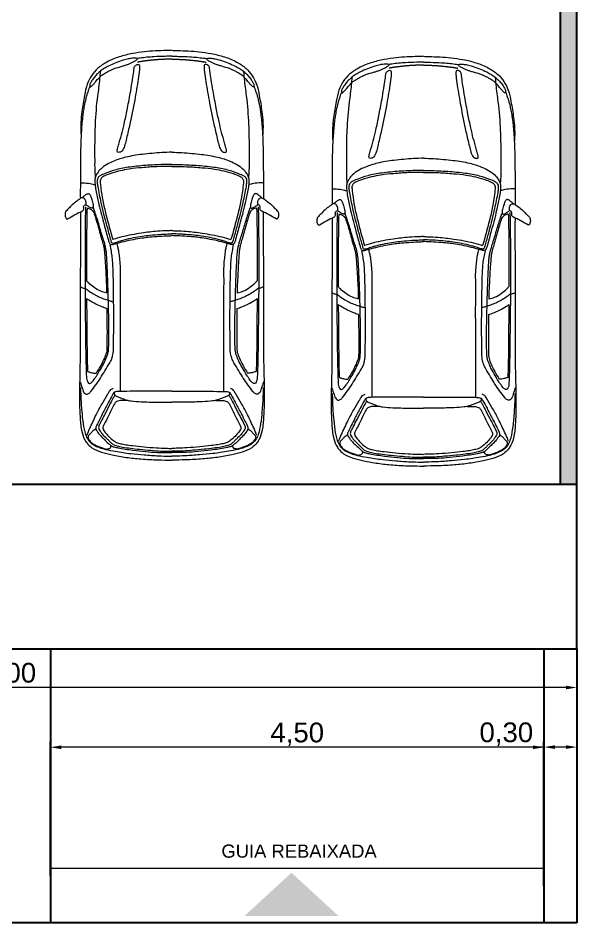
# Model space of a CAD drawing. Header units: inches. Extents: x 2 to 116, y 2 to 108.
# Drawn here: x 7.03 to 12.12, y 3.26 to 11.52 of the extents above; entities that cross this region are included whole.
import ezdxf

# ---------------------------------------------------------------- set-up
doc = ezdxf.new("R2010")
doc.units = ezdxf.units.IN
doc.header["$MEASUREMENT"] = 0
for name, color, linetype, lineweight in [('03.1 PAREDES', 250, 'Continuous', 25), ('07.1 DETALHES', 251, 'Continuous', 9), ('08.1 DETALHES', 253, 'Continuous', 9), ('13 MOBÍLIA', 252, 'Continuous', 9)]:
    doc.layers.add(name, color=color, linetype=linetype, lineweight=lineweight)
doc.layers.add('05 TEXTOS', color=251, linetype='Continuous')
doc.layers.add('15.1 HACHURA PAREDES', color=253, linetype='Continuous')
doc.layers.add('06 COTAS', color=7, linetype='Continuous', lineweight=9, true_color=0x96363a)
doc.styles.add('TEXTO 10MM', font='arial.ttf', dxfattribs={"height": 0.18})
doc.styles.add('TEXTO 15MM', font='arial.ttf', dxfattribs={"height": 0.15})
doc.dimstyles.new('COTA 10MM', dxfattribs={"dimtxt": 0.18, "dimasz": 0.1, "dimexe": 0.05, "dimexo": 0.2, "dimgap": 0.01, "dimtad": 1, "dimzin": 1, "dimtxsty": 'TEXTO 10MM', "dimcen": 2.5, "dimclrd": 256, "dimadec": 8, "dimazin": 0, "dimtfac": 1, "dimtmove": 0, "dimatfit": 3, "dimfxl": 1, "dimlwd": -1, "dimarcsym": 0})

# ---------------------------------------------------------------- blocks, each defined once
blk = doc.blocks.new('VEICULO 03')
at = {"layer": '08.1 DETALHES'}
for points, knots in [([(0, 0), (-0.0168, -0.0006), (-0.1001, -0.0033), (-0.2205, -0.0078), (-0.3643, -0.0287), (-0.4804, -0.0564), (-0.5874, -0.1009), (-0.675, -0.158), (-0.7359, -0.2285), (-0.7776, -0.3139), (-0.7998, -0.4258), (-0.8203, -0.5414), (-0.8303, -0.6444), (-0.832, -0.7152), (-0.8292, -0.7532), (-0.828, -0.77)], [0.02204, 0.02204, 0.02204, 0.02204, 0.08847, 0.352239, 0.498864, 0.663494, 0.823694, 0.955883, 1.073879, 1.188235, 1.328115, 1.52388, 1.653638, 1.737566, 1.804286, 1.804286, 1.804286, 1.804286]), ([(0, 0), (0.0168, -0.0006), (0.1001, -0.0033), (0.2205, -0.0078), (0.3643, -0.0287), (0.4804, -0.0564), (0.5874, -0.1009), (0.675, -0.158), (0.7359, -0.2285), (0.7776, -0.3139), (0.7998, -0.4258), (0.8203, -0.5414), (0.8303, -0.6444), (0.832, -0.7152), (0.8292, -0.7532), (0.828, -0.77)], [0.02204, 0.02204, 0.02204, 0.02204, 0.08847, 0.352239, 0.498864, 0.663494, 0.823694, 0.955883, 1.073879, 1.188235, 1.328115, 1.52388, 1.653638, 1.737566, 1.804286, 1.804286, 1.804286, 1.804286]), ([(0, -0.0539), (-0.0207, -0.0541), (-0.0758, -0.0548), (-0.1723, -0.0581), (-0.2552, -0.0663), (-0.3038, -0.073), (-0.3111, -0.074)], [0.0070111, 0.0070111, 0.0070111, 0.0070111, 0.0891796, 0.2250349, 0.389513, 0.419064, 0.419064, 0.419064, 0.419064]), ([(0, -0.0539), (0.0207, -0.0541), (0.0758, -0.0548), (0.1723, -0.0581), (0.2552, -0.0663), (0.3038, -0.073), (0.3111, -0.074)], [0.0070111, 0.0070111, 0.0070111, 0.0070111, 0.0891796, 0.2250349, 0.389513, 0.419064, 0.419064, 0.419064, 0.419064]), ([(-0.6506, -0.1887), (-0.6522, -0.1966), (-0.6567, -0.2199), (-0.6607, -0.2966), (-0.6853, -0.45), (-0.6999, -0.6454), (-0.7048, -0.8464), (-0.7034, -0.9945), (-0.7042, -1.0912), (-0.7007, -1.1327), (-0.7002, -1.1465), (-0.6993, -1.1559), (-0.6988, -1.1619)], [0.025298, 0.025298, 0.025298, 0.025298, 0.05729, 0.119342, 0.328736, 0.672579, 0.894559, 1.124896, 1.259756, 1.276855, 1.290078, 1.31425, 1.31425, 1.31425, 1.31425]), ([(0.6506, -0.1887), (0.6522, -0.1966), (0.6567, -0.2199), (0.6607, -0.2966), (0.6853, -0.45), (0.6999, -0.6454), (0.7048, -0.8464), (0.7034, -0.9945), (0.7042, -1.0912), (0.7007, -1.1327), (0.7002, -1.1465), (0.6993, -1.1559), (0.6988, -1.1619)], [0.025298, 0.025298, 0.025298, 0.025298, 0.05729, 0.119342, 0.328736, 0.672579, 0.894559, 1.124896, 1.259756, 1.276855, 1.290078, 1.31425, 1.31425, 1.31425, 1.31425]), ([(-0.7463, -0.3234), (-0.7483, -0.3276), (-0.7536, -0.3393), (-0.7614, -0.3663), (-0.7735, -0.3981), (-0.7841, -0.4375), (-0.7948, -0.481), (-0.8033, -0.53), (-0.8119, -0.5855), (-0.8184, -0.647), (-0.8242, -0.7181), (-0.8284, -0.7919), (-0.8311, -0.8624), (-0.8327, -0.9323), (-0.8336, -1.0142), (-0.8344, -1.128), (-0.8345, -1.2444), (-0.8346, -1.325), (-0.8345, -1.352)], [0, 0, 0, 0, 0.01865, 0.050779, 0.111246, 0.153254, 0.212153, 0.2886, 0.350207, 0.434654, 0.53371, 0.632638, 0.72757, 0.812946, 0.909848, 1.05186, 1.263979, 1.370999, 1.370999, 1.370999, 1.370999]), ([(0.7477, -0.3264), (0.7492, -0.3297), (0.754, -0.3404), (0.7614, -0.3663), (0.7735, -0.3981), (0.7841, -0.4375), (0.7948, -0.481), (0.8033, -0.53), (0.8119, -0.5855), (0.8184, -0.647), (0.8242, -0.7181), (0.8284, -0.7919), (0.8311, -0.8624), (0.8327, -0.9323), (0.8336, -1.0142), (0.8344, -1.128), (0.8345, -1.2444), (0.8346, -1.325), (0.8345, -1.352)], [0.004395, 0.004395, 0.004395, 0.004395, 0.01865, 0.050779, 0.111246, 0.153254, 0.212153, 0.2886, 0.350207, 0.434654, 0.53371, 0.632638, 0.72757, 0.812946, 0.909848, 1.05186, 1.263979, 1.370999, 1.370999, 1.370999, 1.370999]), ([(0, -0.9285), (-0.0303, -0.9301), (-0.1205, -0.9349), (-0.2614, -0.9459), (-0.4087, -0.9695), (-0.5168, -1.0035), (-0.5935, -1.0397), (-0.6462, -1.0759), (-0.6777, -1.117), (-0.6993, -1.1517), (-0.703, -1.1913), (-0.6998, -1.2373), (-0.6866, -1.31), (-0.6615, -1.4305), (-0.6226, -1.574), (-0.5924, -1.6857), (-0.5769, -1.7398), (-0.5733, -1.7538), (-0.5666, -1.7649), (-0.5569, -1.7707), (-0.5466, -1.773), (-0.5381, -1.7724), (-0.5211, -1.7665), (-0.4803, -1.7549), (-0.4127, -1.7369), (-0.3332, -1.7211), (-0.2622, -1.7097), (-0.1911, -1.7015), (-0.1135, -1.6953), (-0.046, -1.6924), (-0.008, -1.6911), (0, -1.6908)], [0.022944, 0.022944, 0.022944, 0.022944, 0.143218, 0.380859, 0.582525, 0.732774, 0.827726, 0.918638, 0.981946, 1.032449, 1.077426, 1.136349, 1.215298, 1.369673, 1.624215, 1.803981, 1.828006, 1.847133, 1.861137, 1.878152, 1.890467, 1.902235, 1.911424, 1.961643, 2.070388, 2.188282, 2.282664, 2.355334, 2.47183, 2.591011, 2.622656, 2.622656, 2.622656, 2.622656]), ([(0, -0.9285), (0.0303, -0.9301), (0.1205, -0.9349), (0.2614, -0.9459), (0.4087, -0.9695), (0.5168, -1.0035), (0.5935, -1.0397), (0.6462, -1.0759), (0.6777, -1.117), (0.6993, -1.1517), (0.703, -1.1913), (0.6998, -1.2373), (0.6866, -1.31), (0.6615, -1.4305), (0.6226, -1.574), (0.5924, -1.6857), (0.5769, -1.7398), (0.5733, -1.7538), (0.5666, -1.7649), (0.5569, -1.7707), (0.5466, -1.773), (0.5381, -1.7724), (0.5211, -1.7665), (0.4803, -1.7549), (0.4127, -1.7369), (0.3332, -1.7211), (0.2622, -1.7097), (0.1911, -1.7015), (0.1135, -1.6953), (0.046, -1.6924), (0.008, -1.6911), (0, -1.6908)], [0.022944, 0.022944, 0.022944, 0.022944, 0.143218, 0.380859, 0.582525, 0.732774, 0.827726, 0.918638, 0.981946, 1.032449, 1.077426, 1.136349, 1.215298, 1.369673, 1.624215, 1.803981, 1.828006, 1.847133, 1.861137, 1.878152, 1.890467, 1.902235, 1.911424, 1.961643, 2.070388, 2.188282, 2.282664, 2.355334, 2.47183, 2.591011, 2.622656, 2.622656, 2.622656, 2.622656]), ([(0, -1.0412), (-0.0186, -1.0414), (-0.0925, -1.0423), (-0.2199, -1.0476), (-0.3713, -1.0619), (-0.5016, -1.0847), (-0.5931, -1.1156), (-0.6457, -1.1389), (-0.6682, -1.1539), (-0.6771, -1.1672), (-0.6825, -1.1851), (-0.6808, -1.2111), (-0.6747, -1.2541), (-0.6622, -1.3152), (-0.6463, -1.3991), (-0.6227, -1.4935), (-0.5946, -1.5989), (-0.5735, -1.6787), (-0.558, -1.7289), (-0.554, -1.7454), (-0.5492, -1.757), (-0.5398, -1.759), (-0.528, -1.7578), (-0.5045, -1.7501), (-0.4726, -1.7398), (-0.4179, -1.7237), (-0.352, -1.7089), (-0.2737, -1.6946), (-0.1928, -1.686), (-0.1261, -1.6799), (-0.0595, -1.6759), (-0.0237, -1.6754), (0, -1.6751)], [0.037234, 0.037234, 0.037234, 0.037234, 0.110981, 0.329974, 0.542177, 0.713036, 0.852921, 0.92347, 0.940577, 0.958871, 0.985943, 1.013033, 1.060946, 1.158417, 1.260048, 1.39895, 1.543866, 1.692054, 1.726833, 1.750558, 1.760928, 1.773332, 1.784734, 1.808335, 1.870489, 1.918206, 2.033811, 2.138074, 2.23324, 2.355998, 2.403538, 2.49755, 2.49755, 2.49755, 2.49755]), ([(0, -1.059), (-0.0126, -1.0594), (-0.058, -1.0606), (-0.1491, -1.0602), (-0.266, -1.0704), (-0.3793, -1.0801), (-0.4745, -1.0995), (-0.5484, -1.1206), (-0.6003, -1.1384), (-0.6271, -1.1531), (-0.6417, -1.1617), (-0.6492, -1.1751), (-0.654, -1.1915), (-0.6517, -1.2199), (-0.6445, -1.2801), (-0.6297, -1.3767), (-0.5933, -1.533), (-0.56, -1.6509), (-0.5384, -1.7269)], [0.028825, 0.028825, 0.028825, 0.028825, 0.078622, 0.208939, 0.389307, 0.543252, 0.659264, 0.773195, 0.848489, 0.875036, 0.894973, 0.913705, 0.934328, 0.961739, 1.025298, 1.17569, 1.347812, 1.660934, 1.660934, 1.660934, 1.660934]), ([(0, -1.0412), (0.0186, -1.0414), (0.0925, -1.0423), (0.2199, -1.0476), (0.3713, -1.0619), (0.5016, -1.0847), (0.5931, -1.1156), (0.6457, -1.1389), (0.6682, -1.1539), (0.6771, -1.1672), (0.6825, -1.1851), (0.6808, -1.2111), (0.6747, -1.2541), (0.6622, -1.3152), (0.6463, -1.3991), (0.6227, -1.4935), (0.5946, -1.5989), (0.5735, -1.6787), (0.558, -1.7289), (0.554, -1.7454), (0.5492, -1.757), (0.5398, -1.759), (0.528, -1.7578), (0.5045, -1.7501), (0.4726, -1.7398), (0.4179, -1.7237), (0.352, -1.7089), (0.2737, -1.6946), (0.1928, -1.686), (0.1261, -1.6799), (0.0595, -1.6759), (0.0237, -1.6754), (0, -1.6751)], [0.037234, 0.037234, 0.037234, 0.037234, 0.110981, 0.329974, 0.542177, 0.713036, 0.852921, 0.92347, 0.940577, 0.958871, 0.985943, 1.013033, 1.060946, 1.158417, 1.260048, 1.39895, 1.543866, 1.692054, 1.726833, 1.750558, 1.760928, 1.773332, 1.784734, 1.808335, 1.870489, 1.918206, 2.033811, 2.138074, 2.23324, 2.355998, 2.403538, 2.49755, 2.49755, 2.49755, 2.49755]), ([(0, -1.059), (0.0126, -1.0594), (0.058, -1.0606), (0.1491, -1.0602), (0.266, -1.0704), (0.3793, -1.0801), (0.4745, -1.0995), (0.5484, -1.1206), (0.6003, -1.1384), (0.6271, -1.1531), (0.6417, -1.1617), (0.6492, -1.1751), (0.654, -1.1915), (0.6517, -1.2199), (0.6445, -1.2801), (0.6297, -1.3767), (0.5933, -1.533), (0.56, -1.6509), (0.5384, -1.7269)], [0.028825, 0.028825, 0.028825, 0.028825, 0.078622, 0.208939, 0.389307, 0.543252, 0.659264, 0.773195, 0.848489, 0.875036, 0.894973, 0.913705, 0.934328, 0.961739, 1.025298, 1.17569, 1.347812, 1.660934, 1.660934, 1.660934, 1.660934]), ([(-0.8345, -1.208), (-0.827, -1.2078), (-0.7968, -1.2077), (-0.7516, -1.2142), (-0.7147, -1.2229), (-0.7001, -1.2265)], [0.0519778, 0.0519778, 0.0519778, 0.0519778, 0.0814405, 0.1719525, 0.2315566, 0.2315566, 0.2315566, 0.2315566]), ([(0.8345, -1.208), (0.827, -1.2078), (0.7968, -1.2077), (0.7516, -1.2142), (0.7147, -1.2229), (0.7001, -1.2265)], [0.0519778, 0.0519778, 0.0519778, 0.0519778, 0.0814405, 0.1719525, 0.2315566, 0.2315566, 0.2315566, 0.2315566]), ([(-0.82, -1.3455), (-0.8179, -1.3437), (-0.8092, -1.3364), (-0.7947, -1.3236), (-0.7783, -1.3128), (-0.7658, -1.3075), (-0.7564, -1.3069), (-0.7491, -1.3133), (-0.7422, -1.3286), (-0.7312, -1.3557), (-0.7218, -1.3868), (-0.7163, -1.4135), (-0.7158, -1.427), (-0.7187, -1.4393), (-0.73, -1.4395), (-0.7445, -1.4351), (-0.7635, -1.4222), (-0.779, -1.4119), (-0.7871, -1.4065)], [0.0088358, 0.0088358, 0.0088358, 0.0088358, 0.0198161, 0.053601, 0.0858035, 0.0966397, 0.1074191, 0.1209932, 0.1317796, 0.1741989, 0.2364385, 0.2609589, 0.2806319, 0.2922977, 0.3038688, 0.3189415, 0.3541848, 0.392839, 0.392839, 0.392839, 0.392839]), ([(0.82, -1.3455), (0.8179, -1.3437), (0.8092, -1.3364), (0.7947, -1.3236), (0.7783, -1.3128), (0.7658, -1.3075), (0.7564, -1.3069), (0.7491, -1.3133), (0.7422, -1.3286), (0.7312, -1.3557), (0.7218, -1.3868), (0.7163, -1.4135), (0.7158, -1.427), (0.7187, -1.4393), (0.73, -1.4395), (0.7445, -1.4351), (0.7635, -1.4222), (0.779, -1.4119), (0.7871, -1.4065)], [0.0088358, 0.0088358, 0.0088358, 0.0088358, 0.0198161, 0.053601, 0.0858035, 0.0966397, 0.1074191, 0.1209932, 0.1317796, 0.1741989, 0.2364385, 0.2609589, 0.2806319, 0.2922977, 0.3038688, 0.3189415, 0.3541848, 0.392839, 0.392839, 0.392839, 0.392839]), ([(-0.834, -1.4741), (-0.8338, -1.4972), (-0.8333, -1.5878), (-0.8335, -1.8181), (-0.837, -2.2801), (-0.8318, -2.7737), (-0.8456, -3.1668), (-0.8371, -3.3461), (-0.8302, -3.4553), (-0.8056, -3.5362), (-0.7713, -3.5892), (-0.7236, -3.6365), (-0.6412, -3.6679), (-0.5359, -3.6951), (-0.4149, -3.715), (-0.2748, -3.7306), (-0.1357, -3.7372), (-0.0418, -3.7381), (0, -3.7384)], [1.532241, 1.532241, 1.532241, 1.532241, 1.623906, 1.890997, 2.444728, 3.45404, 3.847101, 4.001413, 4.165196, 4.279864, 4.33083, 4.414174, 4.540788, 4.673279, 4.846267, 5.025482, 5.231917, 5.397513, 5.397513, 5.397513, 5.397513]), ([(-0.834, -1.4741), (-0.8338, -1.4972), (-0.8333, -1.5878), (-0.8335, -1.8181), (-0.837, -2.2801), (-0.8318, -2.7737), (-0.8456, -3.1668), (-0.8371, -3.3461), (-0.8302, -3.4553), (-0.8056, -3.5362), (-0.7713, -3.5892), (-0.7236, -3.6365), (-0.6412, -3.6679), (-0.5359, -3.6951), (-0.4149, -3.715), (-0.2748, -3.7306), (-0.1357, -3.7372), (-0.0418, -3.7381), (0, -3.7384)], [1.532241, 1.532241, 1.532241, 1.532241, 1.623906, 1.890997, 2.444728, 3.45404, 3.847101, 4.001413, 4.165196, 4.279864, 4.33083, 4.414174, 4.540788, 4.673279, 4.846267, 5.025482, 5.231917, 5.397513, 5.397513, 5.397513, 5.397513]), ([(-0.7873, -1.4266), (-0.7876, -1.4348), (-0.7886, -1.4683), (-0.7897, -1.565), (-0.7926, -1.7348), (-0.7912, -1.9598), (-0.7924, -2.199), (-0.7891, -2.4316), (-0.7873, -2.6575), (-0.7836, -2.8395), (-0.7803, -2.9632), (-0.7765, -3.0188), (-0.7529, -3.0462), (-0.725, -3.0254), (-0.7083, -3.0009), (-0.6845, -2.9666), (-0.6575, -2.922), (-0.6289, -2.8733), (-0.6082, -2.8311), (-0.596, -2.8022), (-0.5854, -2.7758), (-0.58, -2.7507), (-0.5769, -2.7295), (-0.5764, -2.7085), (-0.5751, -2.6748), (-0.5742, -2.6313), (-0.5744, -2.5782), (-0.5748, -2.5153), (-0.5752, -2.4458), (-0.5765, -2.3828), (-0.5785, -2.3237), (-0.5791, -2.258), (-0.5819, -2.1761), (-0.5846, -2.0912), (-0.5876, -2.0055), (-0.5919, -1.9269), (-0.5944, -1.8635), (-0.6007, -1.8175), (-0.6072, -1.7815), (-0.6191, -1.7396), (-0.6352, -1.6909), (-0.651, -1.6373), (-0.668, -1.5807), (-0.6844, -1.5259), (-0.7003, -1.4771), (-0.7117, -1.4457), (-0.7174, -1.4312), (-0.7186, -1.4282)], [0.016225, 0.016225, 0.016225, 0.016225, 0.048768, 0.148649, 0.399455, 0.721452, 1.040354, 1.346887, 1.642979, 1.935367, 2.06822, 2.132517, 2.157039, 2.188869, 2.242898, 2.284108, 2.351535, 2.450516, 2.507446, 2.537575, 2.574619, 2.620009, 2.638988, 2.659259, 2.70327, 2.772409, 2.831666, 2.913827, 3.021546, 3.106984, 3.163285, 3.255932, 3.367419, 3.487813, 3.592344, 3.707224, 3.799528, 3.843668, 3.891049, 3.9443, 4.016063, 4.094106, 4.165982, 4.24991, 4.320665, 4.369477, 4.382226, 4.382226, 4.382226, 4.382226]), ([(-0.7706, -1.4394), (-0.7716, -1.444), (-0.7751, -1.4616), (-0.7749, -1.5381), (-0.7777, -1.6584), (-0.7783, -1.8616), (-0.7776, -2.0175), (-0.7774, -2.1026)], [0.0107846, 0.0107846, 0.0107846, 0.0107846, 0.0291315, 0.0805713, 0.2677321, 0.5534025, 0.8851576, 0.8851576, 0.8851576, 0.8851576]), ([(-0.7706, -1.4394), (-0.7678, -1.4398), (-0.7557, -1.4422), (-0.74, -1.4502), (-0.7246, -1.4609), (-0.713, -1.4732), (-0.6998, -1.5172), (-0.6722, -1.6017), (-0.6492, -1.6977), (-0.626, -1.7672), (-0.6177, -1.8072), (-0.6135, -1.8485), (-0.6089, -1.9094), (-0.6047, -1.9848), (-0.5999, -2.0738), (-0.5958, -2.1491), (-0.5952, -2.1978), (-0.595, -2.2144)], [0.01621, 0.01621, 0.01621, 0.01621, 0.027452, 0.065135, 0.084552, 0.101745, 0.130663, 0.271161, 0.449297, 0.519339, 0.561636, 0.610534, 0.683602, 0.803795, 0.909645, 1.036895, 1.102484, 1.102484, 1.102484, 1.102484]), ([(0.834, -1.4741), (0.8338, -1.4972), (0.8333, -1.5878), (0.8335, -1.8181), (0.837, -2.2801), (0.8318, -2.7737), (0.8456, -3.1668), (0.8371, -3.3461), (0.8302, -3.4553), (0.8056, -3.5362), (0.7713, -3.5892), (0.7236, -3.6365), (0.6412, -3.6679), (0.5359, -3.6951), (0.4149, -3.715), (0.2748, -3.7306), (0.1357, -3.7372), (0.0418, -3.7381), (0, -3.7384)], [1.532241, 1.532241, 1.532241, 1.532241, 1.623906, 1.890997, 2.444728, 3.45404, 3.847101, 4.001413, 4.165196, 4.279864, 4.33083, 4.414174, 4.540788, 4.673279, 4.846267, 5.025482, 5.231917, 5.397513, 5.397513, 5.397513, 5.397513]), ([(0.7873, -1.4266), (0.7876, -1.4348), (0.7886, -1.4683), (0.7897, -1.565), (0.7926, -1.7348), (0.7912, -1.9598), (0.7924, -2.199), (0.7891, -2.4316), (0.7873, -2.6575), (0.7836, -2.8395), (0.7803, -2.9632), (0.7765, -3.0188), (0.7529, -3.0462), (0.725, -3.0254), (0.7083, -3.0009), (0.6845, -2.9666), (0.6575, -2.922), (0.6289, -2.8733), (0.6082, -2.8311), (0.596, -2.8022), (0.5854, -2.7758), (0.58, -2.7507), (0.5769, -2.7295), (0.5764, -2.7085), (0.5751, -2.6748), (0.5742, -2.6313), (0.5744, -2.5782), (0.5748, -2.5153), (0.5752, -2.4458), (0.5765, -2.3828), (0.5785, -2.3237), (0.5791, -2.258), (0.5819, -2.1761), (0.5846, -2.0912), (0.5876, -2.0055), (0.5919, -1.9269), (0.5944, -1.8635), (0.6007, -1.8175), (0.6072, -1.7815), (0.6191, -1.7396), (0.6352, -1.6909), (0.651, -1.6373), (0.668, -1.5807), (0.6844, -1.5259), (0.7003, -1.4771), (0.7112, -1.4469), (0.7164, -1.4337), (0.7171, -1.432)], [0.016225, 0.016225, 0.016225, 0.016225, 0.048768, 0.148649, 0.399455, 0.721452, 1.040354, 1.346887, 1.642979, 1.935367, 2.06822, 2.132517, 2.157039, 2.188869, 2.242898, 2.284108, 2.351535, 2.450516, 2.507446, 2.537575, 2.574619, 2.620009, 2.638988, 2.659259, 2.70327, 2.772409, 2.831666, 2.913827, 3.021546, 3.106984, 3.163285, 3.255932, 3.367419, 3.487813, 3.592344, 3.707224, 3.799528, 3.843668, 3.891049, 3.9443, 4.016063, 4.094106, 4.165982, 4.24991, 4.320665, 4.369477, 4.376898, 4.376898, 4.376898, 4.376898]), ([(0.7706, -1.4394), (0.7678, -1.4398), (0.7557, -1.4422), (0.74, -1.4502), (0.7246, -1.4609), (0.713, -1.4732), (0.6998, -1.5172), (0.6722, -1.6017), (0.6492, -1.6977), (0.626, -1.7672), (0.6177, -1.8072), (0.6135, -1.8485), (0.6089, -1.9094), (0.6047, -1.9848), (0.5999, -2.0738), (0.5958, -2.1491), (0.5952, -2.1978), (0.595, -2.2144)], [0.01621, 0.01621, 0.01621, 0.01621, 0.027452, 0.065135, 0.084552, 0.101745, 0.130663, 0.271161, 0.449297, 0.519339, 0.561636, 0.610534, 0.683602, 0.803795, 0.909645, 1.036895, 1.102484, 1.102484, 1.102484, 1.102484]), ([(0.7706, -1.4394), (0.7716, -1.444), (0.7751, -1.4616), (0.7749, -1.5381), (0.7777, -1.6584), (0.7783, -1.8616), (0.7776, -2.0175), (0.7774, -2.1026)], [0.0107846, 0.0107846, 0.0107846, 0.0107846, 0.0291315, 0.0805713, 0.2677321, 0.5534025, 0.8851576, 0.8851576, 0.8851576, 0.8851576]), ([(0, -1.645), (-0.012, -1.6454), (-0.056, -1.6468), (-0.1488, -1.6504), (-0.289, -1.6688), (-0.4256, -1.6922), (-0.511, -1.7182), (-0.5384, -1.7269)], [0.0184805, 0.0184805, 0.0184805, 0.0184805, 0.0662171, 0.1925344, 0.3862268, 0.6263675, 0.7400159, 0.7400159, 0.7400159, 0.7400159]), ([(0, -1.645), (0.012, -1.6454), (0.056, -1.6468), (0.1488, -1.6504), (0.289, -1.6688), (0.4256, -1.6922), (0.511, -1.7182), (0.5384, -1.7269)], [0.0184805, 0.0184805, 0.0184805, 0.0184805, 0.0662171, 0.1925344, 0.3862268, 0.6263675, 0.7400159, 0.7400159, 0.7400159, 0.7400159]), ([(-0.8407, -3.0216), (-0.8378, -3.0248), (-0.8299, -3.0347), (-0.8275, -3.0591), (-0.8154, -3.0832), (-0.8107, -3.1083), (-0.7994, -3.1254), (-0.7826, -3.1399), (-0.7566, -3.1338), (-0.7288, -3.1011), (-0.6769, -3.0341), (-0.6223, -2.9438), (-0.5768, -2.8688), (-0.5531, -2.8271), (-0.5407, -2.796), (-0.5323, -2.7525), (-0.5323, -2.6979), (-0.5309, -2.6139), (-0.5286, -2.4899), (-0.5302, -2.3487), (-0.5316, -2.2199), (-0.5329, -2.1129), (-0.5349, -2.0199), (-0.5381, -1.9441), (-0.5431, -1.8852), (-0.551, -1.8318), (-0.5594, -1.7934), (-0.5635, -1.7746)], [0.007913, 0.007913, 0.007913, 0.007913, 0.024718, 0.058133, 0.100469, 0.131412, 0.157469, 0.181283, 0.213824, 0.249153, 0.350071, 0.55033, 0.665756, 0.698043, 0.740049, 0.798041, 0.872168, 0.956009, 1.130827, 1.363551, 1.515194, 1.641414, 1.787301, 1.883745, 1.941896, 2.021262, 2.097496, 2.097496, 2.097496, 2.097496]), ([(-0.5005, -1.765), (-0.4988, -1.7731), (-0.4947, -1.794), (-0.4851, -1.8321), (-0.4806, -1.8843), (-0.4712, -1.9545), (-0.4728, -2.0689), (-0.4718, -2.261), (-0.4723, -2.5229), (-0.4721, -2.8193), (-0.4721, -3.0162), (-0.4721, -3.1119)], [0, 0, 0, 0, 0.032565, 0.084391, 0.155401, 0.239537, 0.365069, 0.607284, 1.001435, 1.402192, 1.781494, 1.781494, 1.781494, 1.781494]), ([(0.5005, -1.765), (0.4988, -1.7731), (0.4947, -1.794), (0.4851, -1.8321), (0.4806, -1.8843), (0.4712, -1.9545), (0.4728, -2.0689), (0.4718, -2.261), (0.4723, -2.5229), (0.4721, -2.8193), (0.4721, -3.0162), (0.4721, -3.1119)], [0, 0, 0, 0, 0.032565, 0.084391, 0.155401, 0.239537, 0.365069, 0.607284, 1.001435, 1.402192, 1.781494, 1.781494, 1.781494, 1.781494]), ([(0.8407, -3.0216), (0.8378, -3.0248), (0.8299, -3.0347), (0.8275, -3.0591), (0.8154, -3.0832), (0.8107, -3.1083), (0.7994, -3.1254), (0.7826, -3.1399), (0.7566, -3.1338), (0.7288, -3.1011), (0.6769, -3.0341), (0.6223, -2.9438), (0.5768, -2.8688), (0.5531, -2.8271), (0.5407, -2.796), (0.5323, -2.7525), (0.5323, -2.6979), (0.5309, -2.6139), (0.5286, -2.4899), (0.5302, -2.3487), (0.5316, -2.2199), (0.5329, -2.1129), (0.5349, -2.0199), (0.5381, -1.9441), (0.5431, -1.8852), (0.551, -1.8318), (0.5594, -1.7934), (0.5635, -1.7746)], [0.007913, 0.007913, 0.007913, 0.007913, 0.024718, 0.058133, 0.100469, 0.131412, 0.157469, 0.181283, 0.213824, 0.249153, 0.350071, 0.55033, 0.665756, 0.698043, 0.740049, 0.798041, 0.872168, 0.956009, 1.130827, 1.363551, 1.515194, 1.641414, 1.787301, 1.883745, 1.941896, 2.021262, 2.097496, 2.097496, 2.097496, 2.097496]), ([(-0.595, -2.2144), (-0.5965, -2.214), (-0.6142, -2.2096), (-0.6556, -2.1981), (-0.7088, -2.1656), (-0.751, -2.1314), (-0.7712, -2.1095), (-0.7774, -2.1026)], [0.0184808, 0.0184808, 0.0184808, 0.0184808, 0.0244045, 0.0908109, 0.1874496, 0.2688497, 0.3054254, 0.3054254, 0.3054254, 0.3054254]), ([(0.595, -2.2144), (0.5965, -2.214), (0.6142, -2.2096), (0.6556, -2.1981), (0.7088, -2.1656), (0.751, -2.1314), (0.7712, -2.1095), (0.7774, -2.1026)], [0.0184808, 0.0184808, 0.0184808, 0.0184808, 0.0244045, 0.0908109, 0.1874496, 0.2688497, 0.3054254, 0.3054254, 0.3054254, 0.3054254]), ([(-0.8352, -2.1544), (-0.8343, -2.1555), (-0.8301, -2.1599), (-0.8203, -2.1648), (-0.8071, -2.1696), (-0.7968, -2.169), (-0.7897, -2.171), (-0.7771, -2.1812), (-0.7494, -2.2019), (-0.7106, -2.2253), (-0.6669, -2.2485), (-0.6258, -2.266), (-0.5931, -2.2746), (-0.5753, -2.2803), (-0.568, -2.2843), (-0.5579, -2.2879), (-0.5448, -2.2908), (-0.5359, -2.2918), (-0.5308, -2.2923)], [0.0021036, 0.0021036, 0.0021036, 0.0021036, 0.007665, 0.0260741, 0.0448003, 0.0627729, 0.0661996, 0.0734677, 0.1262344, 0.2042371, 0.2519766, 0.3223465, 0.3805256, 0.3859817, 0.3960124, 0.413469, 0.4284431, 0.4488804, 0.4488804, 0.4488804, 0.4488804]), ([(0.8352, -2.1544), (0.8343, -2.1555), (0.8301, -2.1599), (0.8203, -2.1648), (0.8071, -2.1696), (0.7968, -2.169), (0.7897, -2.171), (0.7771, -2.1812), (0.7494, -2.2019), (0.7106, -2.2253), (0.6669, -2.2485), (0.6258, -2.266), (0.5931, -2.2746), (0.5753, -2.2803), (0.568, -2.2843), (0.5579, -2.2879), (0.5448, -2.2908), (0.5359, -2.2918), (0.5308, -2.2923)], [0.0021036, 0.0021036, 0.0021036, 0.0021036, 0.007665, 0.0260741, 0.0448003, 0.0627729, 0.0661996, 0.0734677, 0.1262344, 0.2042371, 0.2519766, 0.3223465, 0.3805256, 0.3859817, 0.3960124, 0.413469, 0.4284431, 0.4488804, 0.4488804, 0.4488804, 0.4488804]), ([(-0.7775, -2.2656), (-0.7775, -2.2716), (-0.7773, -2.3193), (-0.7759, -2.4244), (-0.7756, -2.582), (-0.7731, -2.7435), (-0.7719, -2.8598), (-0.7686, -2.9175), (-0.7679, -2.9296)], [1.1023462, 1.1023462, 1.1023462, 1.1023462, 1.1258812, 1.2915742, 1.5186838, 1.7500916, 1.9315406, 1.9792618, 1.9792618, 1.9792618, 1.9792618]), ([(-0.5933, -2.3552), (-0.5938, -2.3551), (-0.609, -2.3515), (-0.6431, -2.3398), (-0.6971, -2.3146), (-0.7441, -2.2898), (-0.7707, -2.2707), (-0.7775, -2.2657)], [0.0357744, 0.0357744, 0.0357744, 0.0357744, 0.0377865, 0.0978159, 0.1776703, 0.2741665, 0.3074011, 0.3074011, 0.3074011, 0.3074011]), ([(0.5933, -2.3552), (0.5938, -2.3551), (0.609, -2.3515), (0.6431, -2.3398), (0.6971, -2.3146), (0.7441, -2.2898), (0.7707, -2.2707), (0.7775, -2.2657)], [0.0357744, 0.0357744, 0.0357744, 0.0357744, 0.0377865, 0.0978159, 0.1776703, 0.2741665, 0.3074011, 0.3074011, 0.3074011, 0.3074011]), ([(0.7775, -2.2656), (0.7775, -2.2716), (0.7773, -2.3193), (0.7759, -2.4244), (0.7756, -2.582), (0.7731, -2.7435), (0.7719, -2.8598), (0.7686, -2.9175), (0.7679, -2.9296)], [1.1023462, 1.1023462, 1.1023462, 1.1023462, 1.1258812, 1.2915742, 1.5186838, 1.7500916, 1.9315406, 1.9792618, 1.9792618, 1.9792618, 1.9792618]), ([(-0.5933, -2.3552), (-0.5931, -2.3702), (-0.5924, -2.417), (-0.591, -2.5207), (-0.5915, -2.6191), (-0.5916, -2.6977), (-0.5914, -2.7278), (-0.5982, -2.7661), (-0.6173, -2.8148), (-0.6485, -2.8784), (-0.6763, -2.9228), (-0.6908, -2.9458)], [1.2884743, 1.2884743, 1.2884743, 1.2884743, 1.3480159, 1.4737175, 1.6993943, 1.7379593, 1.785116, 1.8184599, 1.8911861, 1.9914587, 2.0988194, 2.0988194, 2.0988194, 2.0988194]), ([(0.5933, -2.3552), (0.5931, -2.3702), (0.5924, -2.417), (0.591, -2.5207), (0.5915, -2.6191), (0.5916, -2.6977), (0.5914, -2.7278), (0.5982, -2.7661), (0.6173, -2.8148), (0.6485, -2.8784), (0.6763, -2.9228), (0.6908, -2.9458)], [1.2884743, 1.2884743, 1.2884743, 1.2884743, 1.3480159, 1.4737175, 1.6993943, 1.7379593, 1.785116, 1.8184599, 1.8911861, 1.9914587, 2.0988194, 2.0988194, 2.0988194, 2.0988194]), ([(-0.7679, -2.9296), (-0.759, -2.9332), (-0.7376, -2.9409), (-0.7112, -2.9448), (-0.6945, -2.9456), (-0.6908, -2.9458)], [0.0400744, 0.0400744, 0.0400744, 0.0400744, 0.0781892, 0.1303816, 0.1446803, 0.1446803, 0.1446803, 0.1446803]), ([(0.7679, -2.9296), (0.759, -2.9332), (0.7376, -2.9409), (0.7112, -2.9448), (0.6945, -2.9456), (0.6908, -2.9458)], [0.0400744, 0.0400744, 0.0400744, 0.0400744, 0.0781892, 0.1303816, 0.1446803, 0.1446803, 0.1446803, 0.1446803]), ([(-0.832, -3.0758), (-0.8318, -3.1017), (-0.8312, -3.1739), (-0.8229, -3.2852), (-0.8117, -3.4028), (-0.7949, -3.4922), (-0.7685, -3.5506), (-0.7417, -3.5823), (-0.7063, -3.6055), (-0.6613, -3.6253), (-0.5945, -3.6451), (-0.4987, -3.6619), (-0.3811, -3.6798), (-0.2492, -3.6908), (-0.1328, -3.7006), (-0.0485, -3.702), (-0.0083, -3.702), (0, -3.702)], [0, 0, 0, 0, 0.102532, 0.286098, 0.441625, 0.570864, 0.644395, 0.692786, 0.732841, 0.811001, 0.886994, 1.007968, 1.196291, 1.357867, 1.532197, 1.658916, 1.691669, 1.691669, 1.691669, 1.691669]), ([(-0.7722, -3.5111), (-0.7718, -3.5076), (-0.7693, -3.4989), (-0.7621, -3.4787), (-0.7354, -3.4207), (-0.6946, -3.3334), (-0.6407, -3.2297), (-0.5958, -3.1611), (-0.5728, -3.1153), (-0.5587, -3.0969), (-0.5448, -3.0882), (-0.5372, -3.0842), (-0.5333, -3.0822)], [0.0070119, 0.0070119, 0.0070119, 0.0070119, 0.0213502, 0.042361, 0.0919427, 0.2738715, 0.4245457, 0.5546501, 0.5974358, 0.62802, 0.6448204, 0.6620187, 0.6620187, 0.6620187, 0.6620187]), ([(-0.5203, -3.1193), (-0.5215, -3.1196), (-0.5255, -3.1206), (-0.5312, -3.1245), (-0.5345, -3.1339), (-0.5525, -3.1613), (-0.5827, -3.2185), (-0.6213, -3.2944), (-0.6577, -3.3644), (-0.6792, -3.4081), (-0.6913, -3.4332), (-0.6944, -3.446), (-0.6922, -3.4616), (-0.6814, -3.4772), (-0.6651, -3.5), (-0.6401, -3.5279), (-0.6053, -3.5594), (-0.5787, -3.5869), (-0.5595, -3.6036), (-0.5504, -3.61), (-0.5401, -3.6148), (-0.5193, -3.6202), (-0.4807, -3.6293), (-0.4238, -3.6381), (-0.3399, -3.6518), (-0.2417, -3.6601), (-0.1324, -3.6705), (-0.0533, -3.6708), (-0.0093, -3.6708), (0, -3.6708)], [0.008577, 0.008577, 0.008577, 0.008577, 0.013457, 0.024655, 0.034081, 0.052157, 0.15434, 0.289816, 0.390007, 0.466575, 0.483023, 0.50027, 0.517903, 0.543522, 0.574113, 0.629474, 0.691216, 0.759984, 0.781129, 0.791731, 0.803981, 0.825963, 0.876503, 0.961394, 1.053912, 1.212901, 1.351741, 1.488853, 1.525863, 1.525863, 1.525863, 1.525863]), ([(0, -3.1103), (-0.0272, -3.1104), (-0.1338, -3.1104), (-0.2807, -3.1093), (-0.4145, -3.1117), (-0.4763, -3.1112), (-0.5029, -3.1127), (-0.5195, -3.1162), (-0.5269, -3.128), (-0.5255, -3.1391), (-0.5196, -3.1459), (-0.5058, -3.1556), (-0.4829, -3.1646), (-0.4465, -3.179), (-0.4134, -3.1891), (-0.3867, -3.1979), (-0.3451, -3.202), (-0.2867, -3.2069), (-0.1844, -3.2094), (-0.0909, -3.2109), (-0.0216, -3.2107), (0, -3.2105)], [0.02364, 0.02364, 0.02364, 0.02364, 0.131244, 0.44623, 0.604701, 0.663055, 0.68924, 0.711973, 0.725764, 0.74019, 0.753307, 0.760271, 0.806756, 0.849773, 0.915496, 0.944185, 0.960692, 1.080719, 1.176486, 1.365788, 1.451218, 1.451218, 1.451218, 1.451218]), ([(0.832, -3.0758), (0.8318, -3.1017), (0.8312, -3.1739), (0.8229, -3.2852), (0.8117, -3.4028), (0.7949, -3.4922), (0.7685, -3.5506), (0.7417, -3.5823), (0.7063, -3.6055), (0.6613, -3.6253), (0.5945, -3.6451), (0.4987, -3.6619), (0.3811, -3.6798), (0.2492, -3.6908), (0.1328, -3.7006), (0.0485, -3.702), (0.0083, -3.702), (0, -3.702)], [0, 0, 0, 0, 0.102532, 0.286098, 0.441625, 0.570864, 0.644395, 0.692786, 0.732841, 0.811001, 0.886994, 1.007968, 1.196291, 1.357867, 1.532197, 1.658916, 1.691669, 1.691669, 1.691669, 1.691669]), ([(0, -3.1103), (0.0272, -3.1104), (0.1338, -3.1104), (0.2807, -3.1093), (0.4145, -3.1117), (0.4763, -3.1112), (0.5029, -3.1127), (0.5195, -3.1162), (0.5269, -3.128), (0.5255, -3.1391), (0.5196, -3.1459), (0.5058, -3.1556), (0.4829, -3.1646), (0.4465, -3.179), (0.4134, -3.1891), (0.3867, -3.1979), (0.3451, -3.202), (0.2867, -3.2069), (0.1844, -3.2094), (0.0909, -3.2109), (0.0216, -3.2107), (0, -3.2105)], [0.02364, 0.02364, 0.02364, 0.02364, 0.131244, 0.44623, 0.604701, 0.663055, 0.68924, 0.711973, 0.725764, 0.74019, 0.753307, 0.760271, 0.806756, 0.849773, 0.915496, 0.944185, 0.960692, 1.080719, 1.176486, 1.365788, 1.451218, 1.451218, 1.451218, 1.451218]), ([(0.5203, -3.1193), (0.5215, -3.1196), (0.5255, -3.1206), (0.5312, -3.1245), (0.5345, -3.1339), (0.5525, -3.1613), (0.5827, -3.2185), (0.6213, -3.2944), (0.6577, -3.3644), (0.6792, -3.4081), (0.6913, -3.4332), (0.6944, -3.446), (0.6922, -3.4616), (0.6814, -3.4772), (0.6651, -3.5), (0.6401, -3.5279), (0.6053, -3.5594), (0.5787, -3.5869), (0.5595, -3.6036), (0.5504, -3.61), (0.5401, -3.6148), (0.5193, -3.6202), (0.4807, -3.6293), (0.4238, -3.6381), (0.3399, -3.6518), (0.2417, -3.6601), (0.1324, -3.6705), (0.0533, -3.6708), (0.0093, -3.6708), (0, -3.6708)], [0.008577, 0.008577, 0.008577, 0.008577, 0.013457, 0.024655, 0.034081, 0.052157, 0.15434, 0.289816, 0.390007, 0.466575, 0.483023, 0.50027, 0.517903, 0.543522, 0.574113, 0.629474, 0.691216, 0.759984, 0.781129, 0.791731, 0.803981, 0.825963, 0.876503, 0.961394, 1.053912, 1.212901, 1.351741, 1.488853, 1.525863, 1.525863, 1.525863, 1.525863]), ([(0.7722, -3.5111), (0.7718, -3.5076), (0.7693, -3.4989), (0.7621, -3.4787), (0.7354, -3.4207), (0.6946, -3.3334), (0.6407, -3.2297), (0.5958, -3.1611), (0.5728, -3.1153), (0.5587, -3.0969), (0.5448, -3.0882), (0.5372, -3.0842), (0.5333, -3.0822)], [0.0070119, 0.0070119, 0.0070119, 0.0070119, 0.0213502, 0.042361, 0.0919427, 0.2738715, 0.4245457, 0.5546501, 0.5974358, 0.62802, 0.6448204, 0.6620187, 0.6620187, 0.6620187, 0.6620187]), ([(-0.5189, -3.1461), (-0.524, -3.1545), (-0.5424, -3.1854), (-0.5721, -3.246), (-0.6102, -3.3169), (-0.6415, -3.3753), (-0.6563, -3.4096), (-0.6673, -3.4266), (-0.668, -3.4409), (-0.6668, -3.4595), (-0.6508, -3.4767), (-0.6337, -3.506), (-0.6042, -3.5302), (-0.5781, -3.5575), (-0.559, -3.5758), (-0.5459, -3.5902), (-0.5328, -3.5974), (-0.5187, -3.605), (-0.4889, -3.6102), (-0.4427, -3.622), (-0.3739, -3.6314), (-0.288, -3.6411), (-0.1963, -3.6485), (-0.1148, -3.6573), (-0.051, -3.6565), (-0.0165, -3.6562), (0, -3.6561)], [0.007939, 0.007939, 0.007939, 0.007939, 0.047059, 0.150268, 0.274873, 0.365985, 0.412468, 0.423169, 0.445222, 0.467274, 0.494948, 0.534454, 0.602055, 0.643203, 0.68435, 0.70714, 0.719256, 0.743419, 0.770126, 0.838177, 0.932787, 1.044418, 1.18106, 1.297285, 1.368386, 1.43384, 1.43384, 1.43384, 1.43384]), ([(-0.3976, -3.1943), (-0.4063, -3.1942), (-0.4321, -3.1941), (-0.4694, -3.1933), (-0.5105, -3.2037), (-0.5432, -3.2573), (-0.5725, -3.3273), (-0.6064, -3.3903), (-0.6235, -3.4245), (-0.6287, -3.4364), (-0.63, -3.449), (-0.6246, -3.4626), (-0.6104, -3.4837), (-0.5834, -3.5163), (-0.5471, -3.5507), (-0.5083, -3.5803), (-0.4643, -3.5901), (-0.4154, -3.5995), (-0.3444, -3.6085), (-0.252, -3.6198), (-0.1499, -3.6264), (-0.0645, -3.6311), (-0.0176, -3.6315), (0, -3.6316)], [0.093163, 0.093163, 0.093163, 0.093163, 0.127764, 0.195608, 0.242619, 0.285406, 0.433604, 0.549107, 0.566922, 0.585192, 0.600409, 0.615578, 0.641744, 0.70124, 0.782642, 0.840384, 0.891073, 0.958581, 1.03834, 1.174297, 1.327378, 1.443624, 1.513198, 1.513198, 1.513198, 1.513198]), ([(0.5189, -3.1461), (0.524, -3.1545), (0.5424, -3.1854), (0.5721, -3.246), (0.6102, -3.3169), (0.6415, -3.3753), (0.6563, -3.4096), (0.6673, -3.4266), (0.668, -3.4409), (0.6668, -3.4595), (0.6508, -3.4767), (0.6337, -3.506), (0.6042, -3.5302), (0.5781, -3.5575), (0.559, -3.5758), (0.5459, -3.5902), (0.5328, -3.5974), (0.5187, -3.605), (0.4889, -3.6102), (0.4427, -3.622), (0.3739, -3.6314), (0.288, -3.6411), (0.1963, -3.6485), (0.1148, -3.6573), (0.051, -3.6565), (0.0165, -3.6562), (0, -3.6561)], [0.007939, 0.007939, 0.007939, 0.007939, 0.047059, 0.150268, 0.274873, 0.365985, 0.412468, 0.423169, 0.445222, 0.467274, 0.494948, 0.534454, 0.602055, 0.643203, 0.68435, 0.70714, 0.719256, 0.743419, 0.770126, 0.838177, 0.932787, 1.044418, 1.18106, 1.297285, 1.368386, 1.43384, 1.43384, 1.43384, 1.43384]), ([(0.3976, -3.1943), (0.4063, -3.1942), (0.4321, -3.1941), (0.4694, -3.1933), (0.5105, -3.2037), (0.5432, -3.2573), (0.5725, -3.3273), (0.6064, -3.3903), (0.6235, -3.4245), (0.6287, -3.4364), (0.63, -3.449), (0.6246, -3.4626), (0.6104, -3.4837), (0.5834, -3.5163), (0.5471, -3.5507), (0.5083, -3.5803), (0.4643, -3.5901), (0.4154, -3.5995), (0.3444, -3.6085), (0.252, -3.6198), (0.1499, -3.6264), (0.0645, -3.6311), (0.0176, -3.6315), (0, -3.6316)], [0.093163, 0.093163, 0.093163, 0.093163, 0.127764, 0.195608, 0.242619, 0.285406, 0.433604, 0.549107, 0.566922, 0.585192, 0.600409, 0.615578, 0.641744, 0.70124, 0.782642, 0.840384, 0.891073, 0.958581, 1.03834, 1.174297, 1.327378, 1.443624, 1.513198, 1.513198, 1.513198, 1.513198]), ([(-0.6933, -3.4525), (-0.6953, -3.4537), (-0.7068, -3.4615), (-0.7256, -3.4774), (-0.7436, -3.4992), (-0.759, -3.5125), (-0.7655, -3.526), (-0.7622, -3.5394), (-0.7568, -3.5523), (-0.7461, -3.5658), (-0.735, -3.579), (-0.7129, -3.5929), (-0.6853, -3.6089), (-0.6506, -3.6212), (-0.6204, -3.6295), (-0.5979, -3.6397), (-0.5825, -3.6358), (-0.5712, -3.6358), (-0.5636, -3.629), (-0.5582, -3.624), (-0.5561, -3.6165), (-0.5545, -3.6111), (-0.5535, -3.6078)], [0.005921, 0.005921, 0.005921, 0.005921, 0.0151929, 0.0609028, 0.1030698, 0.1269262, 0.1406856, 0.1601095, 0.178789, 0.1964987, 0.2212059, 0.2524271, 0.3017151, 0.3479967, 0.3967211, 0.4283964, 0.4399727, 0.4589756, 0.4710154, 0.4791157, 0.4875041, 0.501377, 0.501377, 0.501377, 0.501377]), ([(0.6933, -3.4525), (0.6953, -3.4537), (0.7068, -3.4615), (0.7256, -3.4774), (0.7436, -3.4992), (0.759, -3.5125), (0.7655, -3.526), (0.7622, -3.5394), (0.7568, -3.5523), (0.7461, -3.5658), (0.735, -3.579), (0.7129, -3.5929), (0.6853, -3.6089), (0.6506, -3.6212), (0.6204, -3.6295), (0.5979, -3.6397), (0.5825, -3.6358), (0.5712, -3.6358), (0.5636, -3.629), (0.5582, -3.624), (0.5561, -3.6165), (0.5545, -3.6111), (0.5535, -3.6078)], [0.005921, 0.005921, 0.005921, 0.005921, 0.0151929, 0.0609028, 0.1030698, 0.1269262, 0.1406856, 0.1601095, 0.178789, 0.1964987, 0.2212059, 0.2524271, 0.3017151, 0.3479967, 0.3967211, 0.4283964, 0.4399727, 0.4589756, 0.4710154, 0.4791157, 0.4875041, 0.501377, 0.501377, 0.501377, 0.501377])]:
    blk.add_open_spline(points, degree=3, knots=knots, dxfattribs=at)
for points in [[(-0.3108, -0.0743), (-0.3386, -0.0716), (-0.3813, -0.075), (-0.3964, -0.0776), (-0.4446, -0.0897), (-0.511, -0.1139), (-0.5762, -0.1432), (-0.6137, -0.1639), (-0.6498, -0.1881), (-0.6723, -0.2075), (-0.6994, -0.2356), (-0.7244, -0.268), (-0.7408, -0.2969), (-0.7469, -0.3094), (-0.7482, -0.3215), (-0.7462, -0.3311), (-0.7435, -0.3342), (-0.7387, -0.3327), (-0.7318, -0.3267), (-0.7165, -0.3118), (-0.7009, -0.2932), (-0.6864, -0.2744), (-0.6727, -0.2594), (-0.6603, -0.2465), (-0.6498, -0.2365), (-0.6234, -0.2166), (-0.6061, -0.2065), (-0.5782, -0.1907), (-0.5494, -0.1765), (-0.5253, -0.1665), (-0.4545, -0.145), (-0.4248, -0.1359), (-0.3963, -0.1268), (-0.37, -0.1152), (-0.3453, -0.1025), (-0.3184, -0.0839), (-0.3111, -0.074)], [(0.3108, -0.0743), (0.3386, -0.0716), (0.3813, -0.075), (0.3964, -0.0776), (0.4446, -0.0897), (0.511, -0.1139), (0.5762, -0.1432), (0.6137, -0.1639), (0.6498, -0.1881), (0.6723, -0.2075), (0.6994, -0.2356), (0.7244, -0.268), (0.7408, -0.2969), (0.7469, -0.3094), (0.7482, -0.3215), (0.7462, -0.3311), (0.7435, -0.3342), (0.7387, -0.3327), (0.7318, -0.3267), (0.7165, -0.3118), (0.7009, -0.2932), (0.6864, -0.2744), (0.6727, -0.2594), (0.6603, -0.2465), (0.6498, -0.2365), (0.6234, -0.2166), (0.6061, -0.2065), (0.5782, -0.1907), (0.5494, -0.1765), (0.5253, -0.1665), (0.4545, -0.145), (0.4248, -0.1359), (0.3963, -0.1268), (0.37, -0.1152), (0.3453, -0.1025), (0.3184, -0.0839), (0.3111, -0.074)], [(-0.3475, -0.1929), (-0.3447, -0.1649), (-0.3426, -0.1544), (-0.3356, -0.1425), (-0.323, -0.1334), (-0.3112, -0.1279), (-0.2986, -0.1313), (-0.2951, -0.1446), (-0.2944, -0.1593), (-0.2958, -0.1782), (-0.307, -0.2643), (-0.3391, -0.4532), (-0.3867, -0.6889), (-0.4174, -0.8196), (-0.4314, -0.8742), (-0.4398, -0.8957), (-0.4475, -0.9092), (-0.4601, -0.9231), (-0.4685, -0.9285), (-0.4782, -0.9301), (-0.4915, -0.9301), (-0.4964, -0.9259), (-0.4978, -0.9154), (-0.4962, -0.9027), (-0.4929, -0.8896), (-0.4796, -0.8434), (-0.4307, -0.6531), (-0.4048, -0.5273), (-0.3755, -0.3713), (-0.3587, -0.2664), (-0.3481, -0.1951)], [(0.3475, -0.1929), (0.3447, -0.1649), (0.3426, -0.1544), (0.3356, -0.1425), (0.323, -0.1334), (0.3112, -0.1279), (0.2986, -0.1313), (0.2951, -0.1446), (0.2944, -0.1593), (0.2958, -0.1782), (0.307, -0.2643), (0.3391, -0.4532), (0.3867, -0.6889), (0.4174, -0.8196), (0.4314, -0.8742), (0.4398, -0.8957), (0.4475, -0.9092), (0.4601, -0.9231), (0.4685, -0.9285), (0.4782, -0.9301), (0.4915, -0.9301), (0.4964, -0.9259), (0.4978, -0.9154), (0.4962, -0.9027), (0.4929, -0.8896), (0.4796, -0.8434), (0.4307, -0.6531), (0.4048, -0.5273), (0.3755, -0.3713), (0.3587, -0.2664), (0.3481, -0.1951)], [(-0.7828, -1.4031), (-0.7966, -1.414), (-0.8033, -1.4207), (-0.8041, -1.4366), (-0.8041, -1.4495), (-0.8083, -1.4595), (-0.8196, -1.4671), (-0.9503, -1.5377), (-0.9528, -1.539), (-0.9561, -1.539), (-0.9645, -1.5331), (-0.9703, -1.5231), (-0.9737, -1.5022), (-0.9716, -1.4825), (-0.9653, -1.4683), (-0.9507, -1.4529), (-0.9177, -1.4186), (-0.8776, -1.3839), (-0.8354, -1.3526), (-0.8216, -1.3459), (-0.8012, -1.348), (-0.7924, -1.3597), (-0.7845, -1.3735), (-0.7828, -1.3902), (-0.7828, -1.4031)], [(0.7828, -1.4031), (0.7966, -1.414), (0.8033, -1.4207), (0.8041, -1.4366), (0.8041, -1.4495), (0.8083, -1.4595), (0.8196, -1.4671), (0.9503, -1.5377), (0.9528, -1.539), (0.9561, -1.539), (0.9645, -1.5331), (0.9703, -1.5231), (0.9737, -1.5022), (0.9716, -1.4825), (0.9653, -1.4683), (0.9507, -1.4529), (0.9177, -1.4186), (0.8776, -1.3839), (0.8354, -1.3526), (0.8216, -1.3459), (0.8012, -1.348), (0.7924, -1.3597), (0.7845, -1.3735), (0.7828, -1.3902), (0.7828, -1.4031)]]:
    blk.add_spline(points, degree=3, dxfattribs=at)
for points, weights in [([(-0.0604, -0.0819), (-0.1188, -0.0838), (-0.1633, -0.0886)], [1, 1.03889459726, 1]), ([(0, -0.0804), (-0.0342, -0.0808), (-0.0604, -0.0819)], [1.0478301127, 1.39806767937, 1]), ([(0, -0.0804), (0.0342, -0.0808), (0.0604, -0.0819)], [1.0478301127, 1.39806767937, 1]), ([(0.0604, -0.0819), (0.1188, -0.0838), (0.1633, -0.0886)], [1, 1.03889459726, 1]), ([(-0.2642, -0.1002), (-0.2913, -0.1045), (-0.3126, -0.1082)], [1, 1.42404415349, 1]), ([(-0.1633, -0.0886), (-0.2238, -0.0942), (-0.2642, -0.1002)], [1, 0.999012291467, 1]), ([(0.1633, -0.0886), (0.2238, -0.0942), (0.2642, -0.1002)], [1, 0.999012291467, 1]), ([(0.2642, -0.1002), (0.2913, -0.1045), (0.3126, -0.1082)], [1, 1.42404415349, 1])]:
    blk.add_rational_spline(points, weights, degree=2, dxfattribs=at)
blk = doc.blocks.new('*D34')
at = {"layer": '06 COTAS', "color": 0, "lineweight": -2, "transparency": 16777216}
for p, q in [((11.8206, 4.9265), (11.8206, 4.9185)), ((12.1206, 4.9265), (12.1206, 4.9185))]:
    blk.add_line(p, q, dxfattribs=at)
at = {"layer": '06 COTAS', "transparency": 16777216}
for p, q in [((11.8206, 4.8685), (11.2336, 4.8685)), ((12.0206, 4.8685), (11.9206, 4.8685))]:
    blk.add_line(p, q, dxfattribs=at)
for points in [[(11.9206, 4.8851), (11.9206, 4.8518), (11.8206, 4.8685)], [(12.0206, 4.8851), (12.0206, 4.8518), (12.1206, 4.8685)]]:
    blk.add_solid(points, dxfattribs=at)
at = {"layer": 'Defpoints', "color": 0, "transparency": 16777216}
for p in [(11.8206, 4.8685), (11.8206, 4.7265), (12.1206, 4.7265)]:
    blk.add_point(p, dxfattribs=at)
at = {"layer": '06 COTAS', "color": 0, "transparency": 16777216, "insert": (11.4771, 4.9866), "char_height": 0.18, "attachment_point": 5, "style": 'TEXTO 10MM'}
blk.add_mtext('0,30', dxfattribs=at)
blk = doc.blocks.new('*D40')
at = {"layer": '06 COTAS', "color": 0, "lineweight": -2, "transparency": 16777216}
for p, q in [((7.3206, 3.6933), (7.3206, 4.9168)), ((11.8206, 3.6025), (11.8206, 4.9168))]:
    blk.add_line(p, q, dxfattribs=at)
at = {"layer": '06 COTAS', "transparency": 16777216}
blk.add_line((11.7206, 4.8668), (7.4206, 4.8668), dxfattribs=at)
for points in [[(7.4206, 4.8834), (7.4206, 4.8501), (7.3206, 4.8668)], [(11.7206, 4.8834), (11.7206, 4.8501), (11.8206, 4.8668)]]:
    blk.add_solid(points, dxfattribs=at)
at = {"layer": 'Defpoints', "color": 0, "transparency": 16777216}
for p in [(7.3206, 4.8668), (7.3206, 3.4933), (11.8206, 3.4025)]:
    blk.add_point(p, dxfattribs=at)
at = {"layer": '06 COTAS', "color": 0, "transparency": 16777216, "insert": (9.5706, 4.9849), "char_height": 0.18, "attachment_point": 5, "style": 'TEXTO 10MM'}
blk.add_mtext('4,50', dxfattribs=at)
blk = doc.blocks.new('*D42')
at = {"layer": '06 COTAS', "color": 0, "lineweight": -2, "transparency": 16777216}
for p, q in [((2.1206, 5.5643), (2.1206, 5.3618)), ((12.1206, 5.5643), (12.1206, 5.3618))]:
    blk.add_line(p, q, dxfattribs=at)
at = {"layer": '06 COTAS', "transparency": 16777216}
blk.add_line((12.0206, 5.4118), (2.2206, 5.4118), dxfattribs=at)
for points in [[(2.2206, 5.4285), (2.2206, 5.3951), (2.1206, 5.4118)], [(12.0206, 5.4285), (12.0206, 5.3951), (12.1206, 5.4118)]]:
    blk.add_solid(points, dxfattribs=at)
at = {"layer": 'Defpoints', "color": 0, "transparency": 16777216}
for p in [(2.1206, 5.7643), (12.1206, 5.7643), (2.1206, 5.4118)]:
    blk.add_point(p, dxfattribs=at)
at = {"layer": '06 COTAS', "color": 0, "transparency": 16777216, "insert": (6.8755, 5.53), "char_height": 0.18, "attachment_point": 5, "style": 'TEXTO 10MM'}
blk.add_mtext('10,00', dxfattribs=at)

msp = doc.modelspace()

# ---------------------------------------------------------------- hatches: boundary and pattern name
at = {"layer": '08.1 DETALHES'}
h = msp.add_hatch(color=256, dxfattribs=at)
h.dxf.hatch_style = 1
h.paths.add_polyline_path([(9.0897, 3.3273), (9.9468, 3.3273), (9.5183, 3.722)])
at = {"layer": '15.1 HACHURA PAREDES'}
h = msp.add_hatch(color=256, dxfattribs=at)
h.dxf.hatch_style = 1
h.paths.add_polyline_path([(12.1206, 11.7643), (11.9706, 11.7643), (11.9706, 7.2643), (12.1206, 7.2643)])

# ---------------------------------------------------------------- linework, layer by layer
for p, q in [((12.1206, 5.7643), (12.1206, 25.7643)), ((11.9706, 7.2643), (11.9706, 11.7643)), ((12.1206, 7.2643), (6.9206, 7.2643)), ((2.1206, 5.7643), (12.1206, 5.7643))]:
    msp.add_line(p, q)
at = {"layer": '03.1 PAREDES'}
for p, q in [((7.3206, 5.7643), (7.3206, 3.2643)), ((11.8206, 5.7643), (11.8206, 3.2643)), ((12.1206, 5.7643), (12.1206, 3.2643)), ((12.1206, 3.2643), (2.1206, 3.2643))]:
    msp.add_line(p, q, dxfattribs=at)
at = {"layer": '07.1 DETALHES'}
msp.add_line((7.3206, 3.7643), (11.8206, 3.7643), dxfattribs=at)

# ---------------------------------------------------------------- block references
at = {"layer": '13 MOBÍLIA'}
for p in [(8.4275, 11.2256), (10.7225, 11.1711)]:
    msp.add_blockref('VEICULO 03', p, dxfattribs=at)

# ---------------------------------------------------------------- texts
at = {"layer": '05 TEXTOS', "insert": (10.2952, 3.9794), "char_height": 0.12, "attachment_point": 3, "style": 'TEXTO 15MM'}
msp.add_mtext_dynamic_manual_height_columns('GUIA REBAIXADA', width=2.3408, gutter_width=0.75, heights=[0], dxfattribs=at)

# ---------------------------------------------------------------- dimensions: what is measured, and where the dimension line sits
at = {"layer": '06 COTAS'}
dim = msp.add_linear_dim(base=(2.1206, 5.4118), p1=(12.1206, 5.7643), p2=(2.1206, 5.7643), angle=0, dimstyle='COTA 10MM', dxfattribs=at)
dim.commit()
dim.dimension.update_dxf_attribs({"geometry": '*D42', "text_midpoint": (6.8755, 5.4118), "dimtype": 160})
for base, p1, p2, picture, middle in [((7.3206, 4.8668), (11.8206, 3.4025), (7.3206, 3.4933), '*D40', (9.5706, 4.9849)), ((11.8206, 4.8685), (12.1206, 4.7265), (11.8206, 4.7265), '*D34', (11.4771, 4.9866))]:
    dim = msp.add_linear_dim(base=base, p1=p1, p2=p2, angle=180, dimstyle='COTA 10MM', dxfattribs=at)
    dim.commit()
    dim.dimension.update_dxf_attribs({"geometry": picture, "text_midpoint": middle})

doc.saveas('drawing.dxf')
